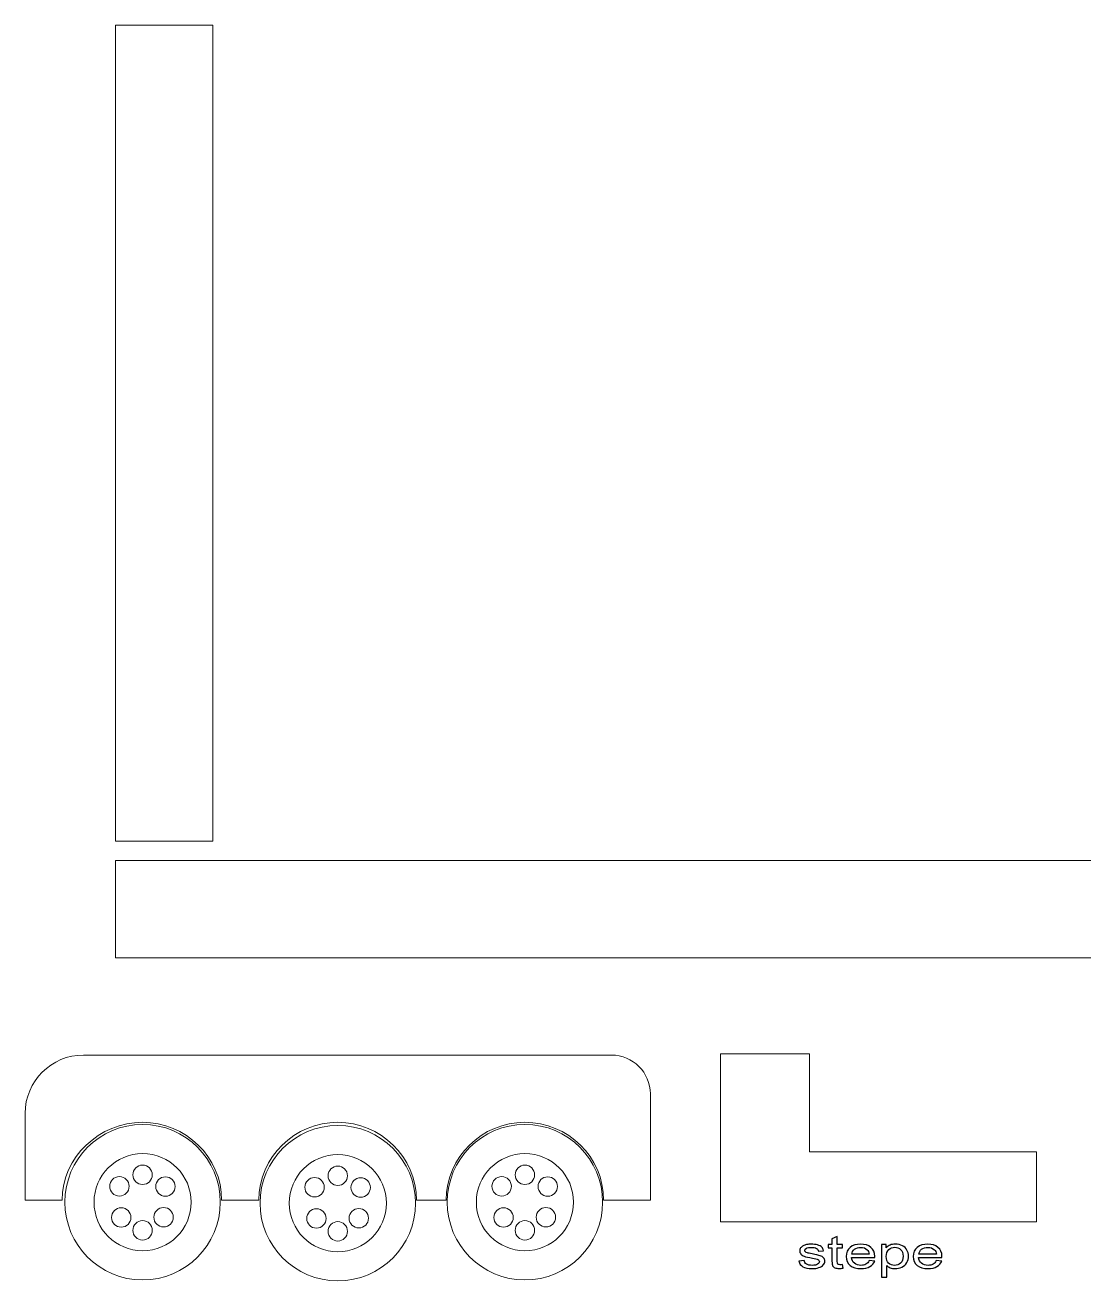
# Model space of a CAD drawing. Header units: millimetres. Extents: x -2444 to 3336, y -980 to 1690.
# Drawn here: x 2065 to 2610, y -151 to 495 of the extents above; entities that cross this region are included whole.
import ezdxf

# ---------------------------------------------------------------- set-up
doc = ezdxf.new("R2010")
doc.units = ezdxf.units.MM
doc.header["$MEASUREMENT"] = 0
doc.layers.add('Camada 1', color=7, linetype='Continuous')

msp = doc.modelspace()

# ---------------------------------------------------------------- linework, layer by layer
at = {"layer": 'Camada 1', "color": 250, "lineweight": 9}
msp.add_lwpolyline([(2111.9122, 14.8885), (3142.5122, 14.8885), (3142.5122, 64.8885), (2111.9122, 64.8885), (2111.9122, 14.8885)], close=True, dxfattribs=at)
for centre, major_axis, ratio in [((2125.7852, -110.9408), (0, 40), 0.9999975), ((2322.5594, -110.9408), (0, 40), 0.9999975), ((2226.251, -111.4408), (0, 40), 0.9999975), ((2125.7851, -96.8408), (0, 5), 1), ((2226.2509, -97.3408), (0, 5), 1), ((2322.5593, -96.8408), (0, 5), 1), ((2113.8407, -102.7588), (0, 5), 1), ((2137.5367, -102.877), (0, 5), 1), ((2214.3065, -103.2588), (0, 5), 1), ((2238.0025, -103.377), (0, 5), 1), ((2310.6149, -102.7588), (0, 5), 1), ((2334.3109, -102.877), (0, 5), 1), ((2114.7825, -118.8072), (0, 5), 1), ((2136.5949, -118.689), (0, 5), 1), ((2215.2483, -119.3072), (0, 5), 1), ((2237.0607, -119.189), (0, 5), 1), ((2311.5567, -118.8072), (0, 5), 1), ((2333.3691, -118.689), (0, 5), 1), ((2125.7851, -125.4408), (0, 5), 1), ((2226.2509, -125.9408), (0, 5), 1), ((2322.5593, -125.4408), (0, 5), 1)]:
    msp.add_ellipse(centre, major_axis=major_axis, ratio=ratio, dxfattribs=at)
for points, knots in [([(2111.9122, 74.8885), (2111.9122, 74.8885), (2111.9122, 494.8885), (2111.9122, 494.8885), (2111.9122, 494.8885), (2111.9122, 494.8885), (2161.9122, 494.8885), (2161.9122, 494.8885), (2161.9122, 494.8885), (2161.9122, 494.8885), (2161.9122, 74.8885), (2161.9122, 74.8885), (2161.9122, 74.8885), (2161.9122, 74.8885), (2111.9122, 74.8885), (2111.9122, 74.8885)], [0, 0, 0, 0, 0.2, 0.2, 0.2, 0.2, 0.4, 0.4, 0.4, 0.4, 0.6, 0.6, 0.6, 0.6, 1, 1, 1, 1]), ([(2095.3176, -35.1975), (2095.3176, -35.1975), (2367.1123, -35.1975), (2367.1123, -35.1975), (2367.1123, -35.1975), (2378.1123, -35.1975), (2387.1123, -44.1975), (2387.1123, -55.1975), (2387.1123, -55.1975), (2387.1123, -55.1975), (2387.1123, -109.8115), (2387.1123, -109.8115), (2387.1123, -109.8115), (2387.1123, -109.8115), (2363.0575, -109.8115), (2363.0575, -109.8115), (2363.0575, -109.8115), (2363.0575, -87.7202), (2344.6489, -69.8115), (2322.5576, -69.8115), (2322.5576, -69.8115), (2300.4663, -69.8115), (2282.0575, -87.7202), (2282.0575, -109.8115), (2282.0575, -109.8115), (2282.0575, -109.8115), (2266.715, -109.8115), (2266.715, -109.8115), (2266.715, -109.8115), (2266.715, -87.7202), (2248.3064, -69.8115), (2226.2151, -69.8115), (2226.2151, -69.8115), (2204.1238, -69.8115), (2185.615, -87.7202), (2185.615, -109.8115), (2185.615, -109.8115), (2185.615, -109.8115), (2166.4663, -109.8115), (2166.4663, -109.8115), (2166.4663, -109.8115), (2166.4663, -87.7202), (2147.8577, -69.8115), (2125.7664, -69.8115), (2125.7664, -69.8115), (2103.6751, -69.8115), (2084.3663, -87.7202), (2084.3663, -109.8115), (2084.3663, -109.8115), (2084.3663, -109.8115), (2065.3176, -109.8115), (2065.3176, -109.8115), (2065.3176, -109.8115), (2065.3176, -109.8115), (2065.3176, -65.1975), (2065.3176, -65.1975), (2065.3176, -65.1975), (2065.3176, -48.6975), (2078.8176, -35.1975), (2095.3176, -35.1975)], [0, 0, 0, 0, 0.0625, 0.0625, 0.0625, 0.0625, 0.125, 0.125, 0.125, 0.125, 0.1875, 0.1875, 0.1875, 0.1875, 0.25, 0.25, 0.25, 0.25, 0.3125, 0.3125, 0.3125, 0.3125, 0.375, 0.375, 0.375, 0.375, 0.4375, 0.4375, 0.4375, 0.4375, 0.5, 0.5, 0.5, 0.5, 0.5625, 0.5625, 0.5625, 0.5625, 0.625, 0.625, 0.625, 0.625, 0.6875, 0.6875, 0.6875, 0.6875, 0.75, 0.75, 0.75, 0.75, 0.8125, 0.8125, 0.8125, 0.8125, 0.875, 0.875, 0.875, 0.875, 1, 1, 1, 1]), ([(2423.2624, -34.4961), (2423.2624, -34.4961), (2468.9719, -34.4961), (2468.9719, -34.4961), (2468.9719, -34.4961), (2468.9719, -34.4961), (2468.9719, -85.0506), (2468.9719, -85.0506), (2468.9719, -85.0506), (2468.9719, -85.0506), (2585.9258, -85.0506), (2585.9258, -85.0506), (2585.9258, -85.0506), (2585.9258, -85.0506), (2585.9258, -120.9961), (2585.9258, -120.9961), (2585.9258, -120.9961), (2585.9258, -120.9961), (2424.4647, -120.9961), (2424.4647, -120.9961), (2424.4647, -120.9961), (2424.4647, -120.9961), (2423.2642, -120.9961), (2423.2642, -120.9961), (2423.2642, -120.9961), (2423.2642, -120.9961), (2423.2624, -34.4961), (2423.2624, -34.4961)], [0, 0, 0, 0, 0.125, 0.125, 0.125, 0.125, 0.25, 0.25, 0.25, 0.25, 0.375, 0.375, 0.375, 0.375, 0.5, 0.5, 0.5, 0.5, 0.625, 0.625, 0.625, 0.625, 0.75, 0.75, 0.75, 0.75, 1, 1, 1, 1]), ([(2125.7852, -135.9408), (2111.9781, -135.9408), (2100.7851, -124.7479), (2100.7851, -110.9408), (2100.7851, -110.9408), (2100.7851, -97.1337), (2111.9781, -85.9408), (2125.7852, -85.9408), (2125.7852, -85.9408), (2139.5922, -85.9408), (2150.7851, -97.1337), (2150.7851, -110.9408), (2150.7851, -110.9408), (2150.7851, -124.7479), (2139.5922, -135.9408), (2125.7852, -135.9408)], [0, 0, 0, 0, 0.2, 0.2, 0.2, 0.2, 0.4, 0.4, 0.4, 0.4, 0.6, 0.6, 0.6, 0.6, 1, 1, 1, 1]), ([(2226.251, -136.4408), (2212.4439, -136.4408), (2201.2509, -125.2479), (2201.2509, -111.4408), (2201.2509, -111.4408), (2201.2509, -97.6337), (2212.4439, -86.4408), (2226.251, -86.4408), (2226.251, -86.4408), (2240.058, -86.4408), (2251.2509, -97.6337), (2251.2509, -111.4408), (2251.2509, -111.4408), (2251.2509, -125.2479), (2240.058, -136.4408), (2226.251, -136.4408)], [0, 0, 0, 0, 0.2, 0.2, 0.2, 0.2, 0.4, 0.4, 0.4, 0.4, 0.6, 0.6, 0.6, 0.6, 1, 1, 1, 1]), ([(2322.5594, -135.9408), (2308.7523, -135.9408), (2297.5593, -124.7479), (2297.5593, -110.9408), (2297.5593, -110.9408), (2297.5593, -97.1337), (2308.7523, -85.9408), (2322.5594, -85.9408), (2322.5594, -85.9408), (2336.3664, -85.9408), (2347.5593, -97.1337), (2347.5593, -110.9408), (2347.5593, -110.9408), (2347.5593, -124.7479), (2336.3664, -135.9408), (2322.5594, -135.9408)], [0, 0, 0, 0, 0.2, 0.2, 0.2, 0.2, 0.4, 0.4, 0.4, 0.4, 0.6, 0.6, 0.6, 0.6, 1, 1, 1, 1]), ([(2125.7851, -101.8408), (2123.0237, -101.8408), (2120.7851, -99.6022), (2120.7851, -96.8408), (2120.7851, -96.8408), (2120.7851, -94.0794), (2123.0237, -91.8408), (2125.7851, -91.8408), (2125.7851, -91.8408), (2128.5465, -91.8408), (2130.7851, -94.0794), (2130.7851, -96.8408), (2130.7851, -96.8408), (2130.7851, -99.6022), (2128.5465, -101.8408), (2125.7851, -101.8408)], [0, 0, 0, 0, 0.2, 0.2, 0.2, 0.2, 0.4, 0.4, 0.4, 0.4, 0.6, 0.6, 0.6, 0.6, 1, 1, 1, 1]), ([(2226.2509, -102.3408), (2223.4895, -102.3408), (2221.2509, -100.1022), (2221.2509, -97.3408), (2221.2509, -97.3408), (2221.2509, -94.5794), (2223.4895, -92.3408), (2226.2509, -92.3408), (2226.2509, -92.3408), (2229.0123, -92.3408), (2231.2509, -94.5794), (2231.2509, -97.3408), (2231.2509, -97.3408), (2231.2509, -100.1022), (2229.0123, -102.3408), (2226.2509, -102.3408)], [0, 0, 0, 0, 0.2, 0.2, 0.2, 0.2, 0.4, 0.4, 0.4, 0.4, 0.6, 0.6, 0.6, 0.6, 1, 1, 1, 1]), ([(2322.5593, -101.8408), (2319.7979, -101.8408), (2317.5593, -99.6022), (2317.5593, -96.8408), (2317.5593, -96.8408), (2317.5593, -94.0794), (2319.7979, -91.8408), (2322.5593, -91.8408), (2322.5593, -91.8408), (2325.3207, -91.8408), (2327.5593, -94.0794), (2327.5593, -96.8408), (2327.5593, -96.8408), (2327.5593, -99.6022), (2325.3207, -101.8408), (2322.5593, -101.8408)], [0, 0, 0, 0, 0.2, 0.2, 0.2, 0.2, 0.4, 0.4, 0.4, 0.4, 0.6, 0.6, 0.6, 0.6, 1, 1, 1, 1]), ([(2113.8407, -107.7588), (2116.6021, -107.7588), (2118.8407, -105.5202), (2118.8407, -102.7588), (2118.8407, -102.7588), (2118.8407, -99.9974), (2116.6021, -97.7588), (2113.8407, -97.7588), (2113.8407, -97.7588), (2111.0793, -97.7588), (2108.8407, -99.9974), (2108.8407, -102.7588), (2108.8407, -102.7588), (2108.8407, -105.5202), (2111.0793, -107.7588), (2113.8407, -107.7588)], [0, 0, 0, 0, 0.2, 0.2, 0.2, 0.2, 0.4, 0.4, 0.4, 0.4, 0.6, 0.6, 0.6, 0.6, 1, 1, 1, 1]), ([(2137.5367, -107.877), (2134.7753, -107.877), (2132.5367, -105.6384), (2132.5367, -102.877), (2132.5367, -102.877), (2132.5367, -100.1156), (2134.7753, -97.877), (2137.5367, -97.877), (2137.5367, -97.877), (2140.2981, -97.877), (2142.5367, -100.1156), (2142.5367, -102.877), (2142.5367, -102.877), (2142.5367, -105.6384), (2140.2981, -107.877), (2137.5367, -107.877)], [0, 0, 0, 0, 0.2, 0.2, 0.2, 0.2, 0.4, 0.4, 0.4, 0.4, 0.6, 0.6, 0.6, 0.6, 1, 1, 1, 1]), ([(2214.3065, -108.2588), (2217.0679, -108.2588), (2219.3065, -106.0202), (2219.3065, -103.2588), (2219.3065, -103.2588), (2219.3065, -100.4974), (2217.0679, -98.2588), (2214.3065, -98.2588), (2214.3065, -98.2588), (2211.5451, -98.2588), (2209.3065, -100.4974), (2209.3065, -103.2588), (2209.3065, -103.2588), (2209.3065, -106.0202), (2211.5451, -108.2588), (2214.3065, -108.2588)], [0, 0, 0, 0, 0.2, 0.2, 0.2, 0.2, 0.4, 0.4, 0.4, 0.4, 0.6, 0.6, 0.6, 0.6, 1, 1, 1, 1]), ([(2238.0025, -108.377), (2235.2411, -108.377), (2233.0025, -106.1384), (2233.0025, -103.377), (2233.0025, -103.377), (2233.0025, -100.6156), (2235.2411, -98.377), (2238.0025, -98.377), (2238.0025, -98.377), (2240.7639, -98.377), (2243.0025, -100.6156), (2243.0025, -103.377), (2243.0025, -103.377), (2243.0025, -106.1384), (2240.7639, -108.377), (2238.0025, -108.377)], [0, 0, 0, 0, 0.2, 0.2, 0.2, 0.2, 0.4, 0.4, 0.4, 0.4, 0.6, 0.6, 0.6, 0.6, 1, 1, 1, 1]), ([(2310.6149, -107.7588), (2313.3763, -107.7588), (2315.6149, -105.5202), (2315.6149, -102.7588), (2315.6149, -102.7588), (2315.6149, -99.9974), (2313.3763, -97.7588), (2310.6149, -97.7588), (2310.6149, -97.7588), (2307.8535, -97.7588), (2305.6149, -99.9974), (2305.6149, -102.7588), (2305.6149, -102.7588), (2305.6149, -105.5202), (2307.8535, -107.7588), (2310.6149, -107.7588)], [0, 0, 0, 0, 0.2, 0.2, 0.2, 0.2, 0.4, 0.4, 0.4, 0.4, 0.6, 0.6, 0.6, 0.6, 1, 1, 1, 1]), ([(2334.3109, -107.877), (2331.5495, -107.877), (2329.3109, -105.6384), (2329.3109, -102.877), (2329.3109, -102.877), (2329.3109, -100.1156), (2331.5495, -97.877), (2334.3109, -97.877), (2334.3109, -97.877), (2337.0723, -97.877), (2339.3109, -100.1156), (2339.3109, -102.877), (2339.3109, -102.877), (2339.3109, -105.6384), (2337.0723, -107.877), (2334.3109, -107.877)], [0, 0, 0, 0, 0.2, 0.2, 0.2, 0.2, 0.4, 0.4, 0.4, 0.4, 0.6, 0.6, 0.6, 0.6, 1, 1, 1, 1]), ([(2114.7825, -113.8072), (2112.0211, -113.8072), (2109.7825, -116.0458), (2109.7825, -118.8072), (2109.7825, -118.8072), (2109.7825, -121.5686), (2112.0211, -123.8072), (2114.7825, -123.8072), (2114.7825, -123.8072), (2117.5439, -123.8072), (2119.7825, -121.5686), (2119.7825, -118.8072), (2119.7825, -118.8072), (2119.7825, -116.0458), (2117.5439, -113.8072), (2114.7825, -113.8072)], [0, 0, 0, 0, 0.2, 0.2, 0.2, 0.2, 0.4, 0.4, 0.4, 0.4, 0.6, 0.6, 0.6, 0.6, 1, 1, 1, 1]), ([(2136.5949, -113.689), (2139.3563, -113.689), (2141.5949, -115.9276), (2141.5949, -118.689), (2141.5949, -118.689), (2141.5949, -121.4504), (2139.3563, -123.689), (2136.5949, -123.689), (2136.5949, -123.689), (2133.8335, -123.689), (2131.5949, -121.4504), (2131.5949, -118.689), (2131.5949, -118.689), (2131.5949, -115.9276), (2133.8335, -113.689), (2136.5949, -113.689)], [0, 0, 0, 0, 0.2, 0.2, 0.2, 0.2, 0.4, 0.4, 0.4, 0.4, 0.6, 0.6, 0.6, 0.6, 1, 1, 1, 1]), ([(2215.2483, -114.3072), (2212.4869, -114.3072), (2210.2483, -116.5458), (2210.2483, -119.3072), (2210.2483, -119.3072), (2210.2483, -122.0686), (2212.4869, -124.3072), (2215.2483, -124.3072), (2215.2483, -124.3072), (2218.0097, -124.3072), (2220.2483, -122.0686), (2220.2483, -119.3072), (2220.2483, -119.3072), (2220.2483, -116.5458), (2218.0097, -114.3072), (2215.2483, -114.3072)], [0, 0, 0, 0, 0.2, 0.2, 0.2, 0.2, 0.4, 0.4, 0.4, 0.4, 0.6, 0.6, 0.6, 0.6, 1, 1, 1, 1]), ([(2237.0607, -114.189), (2239.8221, -114.189), (2242.0607, -116.4276), (2242.0607, -119.189), (2242.0607, -119.189), (2242.0607, -121.9504), (2239.8221, -124.189), (2237.0607, -124.189), (2237.0607, -124.189), (2234.2993, -124.189), (2232.0607, -121.9504), (2232.0607, -119.189), (2232.0607, -119.189), (2232.0607, -116.4276), (2234.2993, -114.189), (2237.0607, -114.189)], [0, 0, 0, 0, 0.2, 0.2, 0.2, 0.2, 0.4, 0.4, 0.4, 0.4, 0.6, 0.6, 0.6, 0.6, 1, 1, 1, 1]), ([(2311.5567, -113.8072), (2308.7953, -113.8072), (2306.5567, -116.0458), (2306.5567, -118.8072), (2306.5567, -118.8072), (2306.5567, -121.5686), (2308.7953, -123.8072), (2311.5567, -123.8072), (2311.5567, -123.8072), (2314.3181, -123.8072), (2316.5567, -121.5686), (2316.5567, -118.8072), (2316.5567, -118.8072), (2316.5567, -116.0458), (2314.3181, -113.8072), (2311.5567, -113.8072)], [0, 0, 0, 0, 0.2, 0.2, 0.2, 0.2, 0.4, 0.4, 0.4, 0.4, 0.6, 0.6, 0.6, 0.6, 1, 1, 1, 1]), ([(2333.3691, -113.689), (2336.1305, -113.689), (2338.3691, -115.9276), (2338.3691, -118.689), (2338.3691, -118.689), (2338.3691, -121.4504), (2336.1305, -123.689), (2333.3691, -123.689), (2333.3691, -123.689), (2330.6077, -123.689), (2328.3691, -121.4504), (2328.3691, -118.689), (2328.3691, -118.689), (2328.3691, -115.9276), (2330.6077, -113.689), (2333.3691, -113.689)], [0, 0, 0, 0, 0.2, 0.2, 0.2, 0.2, 0.4, 0.4, 0.4, 0.4, 0.6, 0.6, 0.6, 0.6, 1, 1, 1, 1]), ([(2125.7851, -130.4408), (2123.0237, -130.4408), (2120.7851, -128.2022), (2120.7851, -125.4408), (2120.7851, -125.4408), (2120.7851, -122.6794), (2123.0237, -120.4408), (2125.7851, -120.4408), (2125.7851, -120.4408), (2128.5465, -120.4408), (2130.7851, -122.6794), (2130.7851, -125.4408), (2130.7851, -125.4408), (2130.7851, -128.2022), (2128.5465, -130.4408), (2125.7851, -130.4408)], [0, 0, 0, 0, 0.2, 0.2, 0.2, 0.2, 0.4, 0.4, 0.4, 0.4, 0.6, 0.6, 0.6, 0.6, 1, 1, 1, 1]), ([(2226.2509, -130.9408), (2223.4895, -130.9408), (2221.2509, -128.7022), (2221.2509, -125.9408), (2221.2509, -125.9408), (2221.2509, -123.1794), (2223.4895, -120.9408), (2226.2509, -120.9408), (2226.2509, -120.9408), (2229.0123, -120.9408), (2231.2509, -123.1794), (2231.2509, -125.9408), (2231.2509, -125.9408), (2231.2509, -128.7022), (2229.0123, -130.9408), (2226.2509, -130.9408)], [0, 0, 0, 0, 0.2, 0.2, 0.2, 0.2, 0.4, 0.4, 0.4, 0.4, 0.6, 0.6, 0.6, 0.6, 1, 1, 1, 1]), ([(2322.5593, -130.4408), (2319.7979, -130.4408), (2317.5593, -128.2022), (2317.5593, -125.4408), (2317.5593, -125.4408), (2317.5593, -122.6794), (2319.7979, -120.4408), (2322.5593, -120.4408), (2322.5593, -120.4408), (2325.3207, -120.4408), (2327.5593, -122.6794), (2327.5593, -125.4408), (2327.5593, -125.4408), (2327.5593, -128.2022), (2325.3207, -130.4408), (2322.5593, -130.4408)], [0, 0, 0, 0, 0.2, 0.2, 0.2, 0.2, 0.4, 0.4, 0.4, 0.4, 0.6, 0.6, 0.6, 0.6, 1, 1, 1, 1])]:
    msp.add_open_spline(points, degree=3, knots=knots, dxfattribs=at)
at = {"layer": 'Camada 1', "color": 250}
for points, knots in [([(2486.0656, -143.0372), (2486.0656, -143.0372), (2486.4382, -144.8449), (2486.4382, -144.8449), (2486.4382, -144.8449), (2485.6724, -144.9652), (2484.9842, -145.0272), (2484.3839, -145.0272), (2484.3839, -145.0272), (2483.3955, -145.0272), (2482.6297, -144.9108), (2482.0812, -144.6742), (2482.0812, -144.6742), (2481.5379, -144.4376), (2481.1549, -144.1311), (2480.9324, -143.7471), (2480.9324, -143.7471), (2480.7099, -143.3631), (2480.6013, -142.5562), (2480.6013, -141.3265), (2480.6013, -141.3265), (2480.6013, -141.3265), (2480.6013, -134.3673), (2480.6013, -134.3673), (2480.6013, -134.3673), (2480.6013, -134.3673), (2478.5831, -134.3673), (2478.5831, -134.3673), (2478.5831, -134.3673), (2478.5831, -134.3673), (2478.5831, -132.7846), (2478.5831, -132.7846), (2478.5831, -132.7846), (2478.5831, -132.7846), (2480.6013, -132.7846), (2480.6013, -132.7846), (2480.6013, -132.7846), (2480.6013, -132.7846), (2480.6013, -129.7977), (2480.6013, -129.7977), (2480.6013, -129.7977), (2480.6013, -129.7977), (2483.3335, -128.568), (2483.3335, -128.568), (2483.3335, -128.568), (2483.3335, -128.568), (2483.3335, -132.7846), (2483.3335, -132.7846), (2483.3335, -132.7846), (2483.3335, -132.7846), (2486.0656, -132.7846), (2486.0656, -132.7846), (2486.0656, -132.7846), (2486.0656, -132.7846), (2486.0656, -134.3673), (2486.0656, -134.3673), (2486.0656, -134.3673), (2486.0656, -134.3673), (2483.3335, -134.3673), (2483.3335, -134.3673), (2483.3335, -134.3673), (2483.3335, -134.3673), (2483.3335, -141.4429), (2483.3335, -141.4429), (2483.3335, -141.4429), (2483.3335, -142.0286), (2483.3801, -142.4049), (2483.4784, -142.5717), (2483.4784, -142.5717), (2483.5715, -142.7385), (2483.7268, -142.8704), (2483.9441, -142.9713), (2483.9441, -142.9713), (2484.1614, -143.0683), (2484.4719, -143.1187), (2484.8754, -143.1187), (2484.8754, -143.1187), (2485.1756, -143.1187), (2485.574, -143.0915), (2486.0656, -143.0372)], [0, 0, 0, 0, 0.04761905, 0.04761905, 0.04761905, 0.04761905, 0.0952381, 0.0952381, 0.0952381, 0.0952381, 0.14285714, 0.14285714, 0.14285714, 0.14285714, 0.19047619, 0.19047619, 0.19047619, 0.19047619, 0.23809524, 0.23809524, 0.23809524, 0.23809524, 0.28571429, 0.28571429, 0.28571429, 0.28571429, 0.33333333, 0.33333333, 0.33333333, 0.33333333, 0.38095238, 0.38095238, 0.38095238, 0.38095238, 0.42857143, 0.42857143, 0.42857143, 0.42857143, 0.47619048, 0.47619048, 0.47619048, 0.47619048, 0.52380952, 0.52380952, 0.52380952, 0.52380952, 0.57142857, 0.57142857, 0.57142857, 0.57142857, 0.61904762, 0.61904762, 0.61904762, 0.61904762, 0.66666667, 0.66666667, 0.66666667, 0.66666667, 0.71428571, 0.71428571, 0.71428571, 0.71428571, 0.76190476, 0.76190476, 0.76190476, 0.76190476, 0.80952381, 0.80952381, 0.80952381, 0.80952381, 0.85714286, 0.85714286, 0.85714286, 0.85714286, 0.9047619, 0.9047619, 0.9047619, 0.9047619, 1, 1, 1, 1]), ([(2463.5248, -141.2567), (2463.5248, -141.2567), (2466.2259, -140.9308), (2466.2259, -140.9308), (2466.2259, -140.9308), (2466.376, -141.7416), (2466.8003, -142.3622), (2467.4937, -142.7967), (2467.4937, -142.7967), (2468.1871, -143.2273), (2469.16, -143.4445), (2470.4019, -143.4445), (2470.4019, -143.4445), (2471.6593, -143.4445), (2472.5908, -143.2545), (2473.2014, -142.8704), (2473.2014, -142.8704), (2473.8068, -142.4903), (2474.1122, -142.0403), (2474.1122, -141.5244), (2474.1122, -141.5244), (2474.1122, -141.0627), (2473.8379, -140.6981), (2473.2946, -140.4343), (2473.2946, -140.4343), (2472.9116, -140.252), (2471.9802, -140.0231), (2470.5002, -139.7399), (2470.5002, -139.7399), (2468.5029, -139.3637), (2467.1211, -139.0378), (2466.345, -138.7624), (2466.345, -138.7624), (2465.574, -138.4831), (2464.9892, -138.1029), (2464.5907, -137.6142), (2464.5907, -137.6142), (2464.1923, -137.1293), (2463.9904, -136.5901), (2463.9904, -136.0004), (2463.9904, -136.0004), (2463.9904, -135.4612), (2464.1561, -134.9647), (2464.4821, -134.507), (2464.4821, -134.507), (2464.8132, -134.0492), (2465.2582, -133.6691), (2465.8224, -133.3665), (2465.8224, -133.3665), (2466.2467, -133.1338), (2466.8262, -132.9359), (2467.5559, -132.773), (2467.5559, -132.773), (2468.2906, -132.6101), (2469.0721, -132.5286), (2469.9103, -132.5286), (2469.9103, -132.5286), (2471.1729, -132.5286), (2472.2803, -132.6644), (2473.2324, -132.9398), (2473.2324, -132.9398), (2474.1898, -133.2113), (2474.8935, -133.5837), (2475.3489, -134.0492), (2475.3489, -134.0492), (2475.7991, -134.5186), (2476.1147, -135.1432), (2476.2855, -135.9267), (2476.2855, -135.9267), (2476.2855, -135.9267), (2473.6154, -136.206), (2473.6154, -136.206), (2473.6154, -136.206), (2473.4963, -135.5776), (2473.1445, -135.085), (2472.5649, -134.732), (2472.5649, -134.732), (2471.9853, -134.379), (2471.1677, -134.2044), (2470.1069, -134.2044), (2470.1069, -134.2044), (2468.8598, -134.2044), (2467.9646, -134.3596), (2467.4317, -134.6699), (2467.4317, -134.6699), (2466.8986, -134.9802), (2466.6296, -135.3449), (2466.6296, -135.7599), (2466.6296, -135.7599), (2466.6296, -136.0237), (2466.7383, -136.2642), (2466.9608, -136.4776), (2466.9608, -136.4776), (2467.1833, -136.6948), (2467.53, -136.8771), (2468.0061, -137.0207), (2468.0061, -137.0207), (2468.2803, -137.0982), (2469.0771, -137.2728), (2470.4123, -137.5443), (2470.4123, -137.5443), (2472.3372, -137.9284), (2473.6827, -138.2465), (2474.4485, -138.4909), (2474.4485, -138.4909), (2475.2143, -138.7352), (2475.8146, -139.096), (2476.2493, -139.5615), (2476.2493, -139.5615), (2476.6891, -140.0309), (2476.9065, -140.6128), (2476.9065, -141.311), (2476.9065, -141.311), (2476.9065, -141.9898), (2476.6426, -142.6299), (2476.1095, -143.2312), (2476.1095, -143.2312), (2475.5766, -143.8324), (2474.8107, -144.2979), (2473.812, -144.6277), (2473.812, -144.6277), (2472.8081, -144.9574), (2471.6749, -145.1203), (2470.4123, -145.1203), (2470.4123, -145.1203), (2468.3217, -145.1203), (2466.7227, -144.7945), (2465.6258, -144.1467), (2465.6258, -144.1467), (2464.5287, -143.495), (2463.8301, -142.5329), (2463.5248, -141.2567)], [0, 0, 0, 0, 0.02941176, 0.02941176, 0.02941176, 0.02941176, 0.05882353, 0.05882353, 0.05882353, 0.05882353, 0.08823529, 0.08823529, 0.08823529, 0.08823529, 0.11764706, 0.11764706, 0.11764706, 0.11764706, 0.14705882, 0.14705882, 0.14705882, 0.14705882, 0.17647059, 0.17647059, 0.17647059, 0.17647059, 0.20588235, 0.20588235, 0.20588235, 0.20588235, 0.23529412, 0.23529412, 0.23529412, 0.23529412, 0.26470588, 0.26470588, 0.26470588, 0.26470588, 0.29411765, 0.29411765, 0.29411765, 0.29411765, 0.32352941, 0.32352941, 0.32352941, 0.32352941, 0.35294118, 0.35294118, 0.35294118, 0.35294118, 0.38235294, 0.38235294, 0.38235294, 0.38235294, 0.41176471, 0.41176471, 0.41176471, 0.41176471, 0.44117647, 0.44117647, 0.44117647, 0.44117647, 0.47058824, 0.47058824, 0.47058824, 0.47058824, 0.5, 0.5, 0.5, 0.5, 0.52941176, 0.52941176, 0.52941176, 0.52941176, 0.55882353, 0.55882353, 0.55882353, 0.55882353, 0.58823529, 0.58823529, 0.58823529, 0.58823529, 0.61764706, 0.61764706, 0.61764706, 0.61764706, 0.64705882, 0.64705882, 0.64705882, 0.64705882, 0.67647059, 0.67647059, 0.67647059, 0.67647059, 0.70588235, 0.70588235, 0.70588235, 0.70588235, 0.73529412, 0.73529412, 0.73529412, 0.73529412, 0.76470588, 0.76470588, 0.76470588, 0.76470588, 0.79411765, 0.79411765, 0.79411765, 0.79411765, 0.82352941, 0.82352941, 0.82352941, 0.82352941, 0.85294118, 0.85294118, 0.85294118, 0.85294118, 0.88235294, 0.88235294, 0.88235294, 0.88235294, 0.91176471, 0.91176471, 0.91176471, 0.91176471, 0.94117647, 0.94117647, 0.94117647, 0.94117647, 1, 1, 1, 1]), ([(2499.7527, -140.9541), (2499.7527, -140.9541), (2502.578, -141.2334), (2502.578, -141.2334), (2502.578, -141.2334), (2502.1381, -142.4631), (2501.3154, -143.4213), (2500.1148, -144.1001), (2500.1148, -144.1001), (2498.9143, -144.779), (2497.3826, -145.1203), (2495.5145, -145.1203), (2495.5145, -145.1203), (2493.1653, -145.1203), (2491.3024, -144.5772), (2489.926, -143.4911), (2489.926, -143.4911), (2488.5495, -142.4088), (2487.8613, -140.8843), (2487.8613, -138.9253), (2487.8613, -138.9253), (2487.8613, -136.9004), (2488.5547, -135.3255), (2489.9467, -134.2083), (2489.9467, -134.2083), (2491.3387, -133.0872), (2493.1446, -132.5286), (2495.3644, -132.5286), (2495.3644, -132.5286), (2497.512, -132.5286), (2499.2662, -133.0756), (2500.6271, -134.1734), (2500.6271, -134.1734), (2501.9881, -135.2712), (2502.6711, -136.8151), (2502.6711, -138.8051), (2502.6711, -138.8051), (2502.6711, -138.9253), (2502.6659, -139.1076), (2502.6556, -139.3481), (2502.6556, -139.3481), (2502.6556, -139.3481), (2490.6555, -139.3481), (2490.6555, -139.3481), (2490.6555, -139.3481), (2490.759, -140.6709), (2491.2558, -141.6873), (2492.1562, -142.3894), (2492.1562, -142.3894), (2493.0515, -143.0915), (2494.1743, -143.4445), (2495.5145, -143.4445), (2495.5145, -143.4445), (2496.5132, -143.4445), (2497.3671, -143.2467), (2498.0708, -142.851), (2498.0708, -142.851), (2498.7798, -142.4553), (2499.3386, -141.823), (2499.7527, -140.9541)], [0, 0, 0, 0, 0.0625, 0.0625, 0.0625, 0.0625, 0.125, 0.125, 0.125, 0.125, 0.1875, 0.1875, 0.1875, 0.1875, 0.25, 0.25, 0.25, 0.25, 0.3125, 0.3125, 0.3125, 0.3125, 0.375, 0.375, 0.375, 0.375, 0.4375, 0.4375, 0.4375, 0.4375, 0.5, 0.5, 0.5, 0.5, 0.5625, 0.5625, 0.5625, 0.5625, 0.625, 0.625, 0.625, 0.625, 0.6875, 0.6875, 0.6875, 0.6875, 0.75, 0.75, 0.75, 0.75, 0.8125, 0.8125, 0.8125, 0.8125, 0.875, 0.875, 0.875, 0.875, 1, 1, 1, 1]), ([(2490.8108, -137.6724), (2490.8108, -137.6724), (2499.7836, -137.6724), (2499.7836, -137.6724), (2499.7836, -137.6724), (2499.6646, -136.656), (2499.3179, -135.8957), (2498.7539, -135.3875), (2498.7539, -135.3875), (2497.8898, -134.6001), (2496.7616, -134.2044), (2495.38, -134.2044), (2495.38, -134.2044), (2494.1277, -134.2044), (2493.0773, -134.5186), (2492.2235, -135.147), (2492.2235, -135.147), (2491.3748, -135.7755), (2490.9039, -136.6172), (2490.8108, -137.6724)], [0, 0, 0, 0, 0.16666667, 0.16666667, 0.16666667, 0.16666667, 0.33333333, 0.33333333, 0.33333333, 0.33333333, 0.5, 0.5, 0.5, 0.5, 0.66666667, 0.66666667, 0.66666667, 0.66666667, 1, 1, 1, 1]), ([(2506.0294, -149.496), (2506.0294, -149.496), (2506.0294, -132.7846), (2506.0294, -132.7846), (2506.0294, -132.7846), (2506.0294, -132.7846), (2508.5132, -132.7846), (2508.5132, -132.7846), (2508.5132, -132.7846), (2508.5132, -132.7846), (2508.5132, -134.3712), (2508.5132, -134.3712), (2508.5132, -134.3712), (2509.098, -133.7583), (2509.7603, -133.2967), (2510.5003, -132.9902), (2510.5003, -132.9902), (2511.2352, -132.6838), (2512.1304, -132.5286), (2513.1808, -132.5286), (2513.1808, -132.5286), (2514.5573, -132.5286), (2515.7681, -132.7924), (2516.8186, -133.3238), (2516.8186, -133.3238), (2517.869, -133.8514), (2518.6607, -134.6001), (2519.199, -135.5621), (2519.199, -135.5621), (2519.7319, -136.528), (2520.001, -137.5831), (2520.001, -138.7352), (2520.001, -138.7352), (2520.001, -139.9649), (2519.706, -141.0744), (2519.1161, -142.0636), (2519.1161, -142.0636), (2518.5263, -143.0489), (2517.6673, -143.8053), (2516.5392, -144.3329), (2516.5392, -144.3329), (2515.4162, -144.8565), (2514.2313, -145.1203), (2512.9894, -145.1203), (2512.9894, -145.1203), (2512.0787, -145.1203), (2511.2611, -144.9768), (2510.5418, -144.6897), (2510.5418, -144.6897), (2509.8173, -144.4027), (2509.2274, -144.0419), (2508.7616, -143.6036), (2508.7616, -143.6036), (2508.7616, -143.6036), (2508.7616, -149.496), (2508.7616, -149.496), (2508.7616, -149.496), (2508.7616, -149.496), (2506.0294, -149.496), (2506.0294, -149.496)], [0, 0, 0, 0, 0.0625, 0.0625, 0.0625, 0.0625, 0.125, 0.125, 0.125, 0.125, 0.1875, 0.1875, 0.1875, 0.1875, 0.25, 0.25, 0.25, 0.25, 0.3125, 0.3125, 0.3125, 0.3125, 0.375, 0.375, 0.375, 0.375, 0.4375, 0.4375, 0.4375, 0.4375, 0.5, 0.5, 0.5, 0.5, 0.5625, 0.5625, 0.5625, 0.5625, 0.625, 0.625, 0.625, 0.625, 0.6875, 0.6875, 0.6875, 0.6875, 0.75, 0.75, 0.75, 0.75, 0.8125, 0.8125, 0.8125, 0.8125, 0.875, 0.875, 0.875, 0.875, 1, 1, 1, 1]), ([(2508.5132, -138.8982), (2508.5132, -140.4459), (2508.9324, -141.5903), (2509.7656, -142.3312), (2509.7656, -142.3312), (2510.6038, -143.0721), (2511.618, -143.4445), (2512.8082, -143.4445), (2512.8082, -143.4445), (2514.0192, -143.4445), (2515.0541, -143.0605), (2515.913, -142.2924), (2515.913, -142.2924), (2516.7772, -141.5244), (2517.2067, -140.3373), (2517.2067, -138.7275), (2517.2067, -138.7275), (2517.2067, -137.1913), (2516.7876, -136.0431), (2515.9441, -135.2789), (2515.9441, -135.2789), (2515.1006, -134.5147), (2514.0967, -134.1346), (2512.9273, -134.1346), (2512.9273, -134.1346), (2511.7681, -134.1346), (2510.7435, -134.5419), (2509.8535, -135.3526), (2509.8535, -135.3526), (2508.9582, -136.1672), (2508.5132, -137.3465), (2508.5132, -138.8982)], [0, 0, 0, 0, 0.11111111, 0.11111111, 0.11111111, 0.11111111, 0.22222222, 0.22222222, 0.22222222, 0.22222222, 0.33333333, 0.33333333, 0.33333333, 0.33333333, 0.44444444, 0.44444444, 0.44444444, 0.44444444, 0.55555556, 0.55555556, 0.55555556, 0.55555556, 0.66666667, 0.66666667, 0.66666667, 0.66666667, 0.77777778, 0.77777778, 0.77777778, 0.77777778, 1, 1, 1, 1]), ([(2534.2883, -140.9541), (2534.2883, -140.9541), (2537.1136, -141.2334), (2537.1136, -141.2334), (2537.1136, -141.2334), (2536.6737, -142.4631), (2535.851, -143.4213), (2534.6505, -144.1001), (2534.6505, -144.1001), (2533.4499, -144.779), (2531.9182, -145.1203), (2530.0501, -145.1203), (2530.0501, -145.1203), (2527.7009, -145.1203), (2525.838, -144.5772), (2524.4616, -143.4911), (2524.4616, -143.4911), (2523.0851, -142.4088), (2522.3969, -140.8843), (2522.3969, -138.9253), (2522.3969, -138.9253), (2522.3969, -136.9004), (2523.0903, -135.3255), (2524.4823, -134.2083), (2524.4823, -134.2083), (2525.8743, -133.0872), (2527.6802, -132.5286), (2529.9001, -132.5286), (2529.9001, -132.5286), (2532.0476, -132.5286), (2533.8018, -133.0756), (2535.1627, -134.1734), (2535.1627, -134.1734), (2536.5237, -135.2712), (2537.2067, -136.8151), (2537.2067, -138.8051), (2537.2067, -138.8051), (2537.2067, -138.9253), (2537.2015, -139.1076), (2537.1913, -139.3481), (2537.1913, -139.3481), (2537.1913, -139.3481), (2525.1912, -139.3481), (2525.1912, -139.3481), (2525.1912, -139.3481), (2525.2947, -140.6709), (2525.7914, -141.6873), (2526.6919, -142.3894), (2526.6919, -142.3894), (2527.5871, -143.0915), (2528.7099, -143.4445), (2530.0501, -143.4445), (2530.0501, -143.4445), (2531.0489, -143.4445), (2531.9027, -143.2467), (2532.6064, -142.851), (2532.6064, -142.851), (2533.3154, -142.4553), (2533.8742, -141.823), (2534.2883, -140.9541)], [0, 0, 0, 0, 0.0625, 0.0625, 0.0625, 0.0625, 0.125, 0.125, 0.125, 0.125, 0.1875, 0.1875, 0.1875, 0.1875, 0.25, 0.25, 0.25, 0.25, 0.3125, 0.3125, 0.3125, 0.3125, 0.375, 0.375, 0.375, 0.375, 0.4375, 0.4375, 0.4375, 0.4375, 0.5, 0.5, 0.5, 0.5, 0.5625, 0.5625, 0.5625, 0.5625, 0.625, 0.625, 0.625, 0.625, 0.6875, 0.6875, 0.6875, 0.6875, 0.75, 0.75, 0.75, 0.75, 0.8125, 0.8125, 0.8125, 0.8125, 0.875, 0.875, 0.875, 0.875, 1, 1, 1, 1]), ([(2525.3464, -137.6724), (2525.3464, -137.6724), (2534.3192, -137.6724), (2534.3192, -137.6724), (2534.3192, -137.6724), (2534.2002, -136.656), (2533.8535, -135.8957), (2533.2895, -135.3875), (2533.2895, -135.3875), (2532.4254, -134.6001), (2531.2973, -134.2044), (2529.9157, -134.2044), (2529.9157, -134.2044), (2528.6633, -134.2044), (2527.613, -134.5186), (2526.7591, -135.147), (2526.7591, -135.147), (2525.9104, -135.7755), (2525.4395, -136.6172), (2525.3464, -137.6724)], [0, 0, 0, 0, 0.16666667, 0.16666667, 0.16666667, 0.16666667, 0.33333333, 0.33333333, 0.33333333, 0.33333333, 0.5, 0.5, 0.5, 0.5, 0.66666667, 0.66666667, 0.66666667, 0.66666667, 1, 1, 1, 1])]:
    msp.add_open_spline(points, degree=3, knots=knots, dxfattribs=at)

doc.saveas('drawing.dxf')
